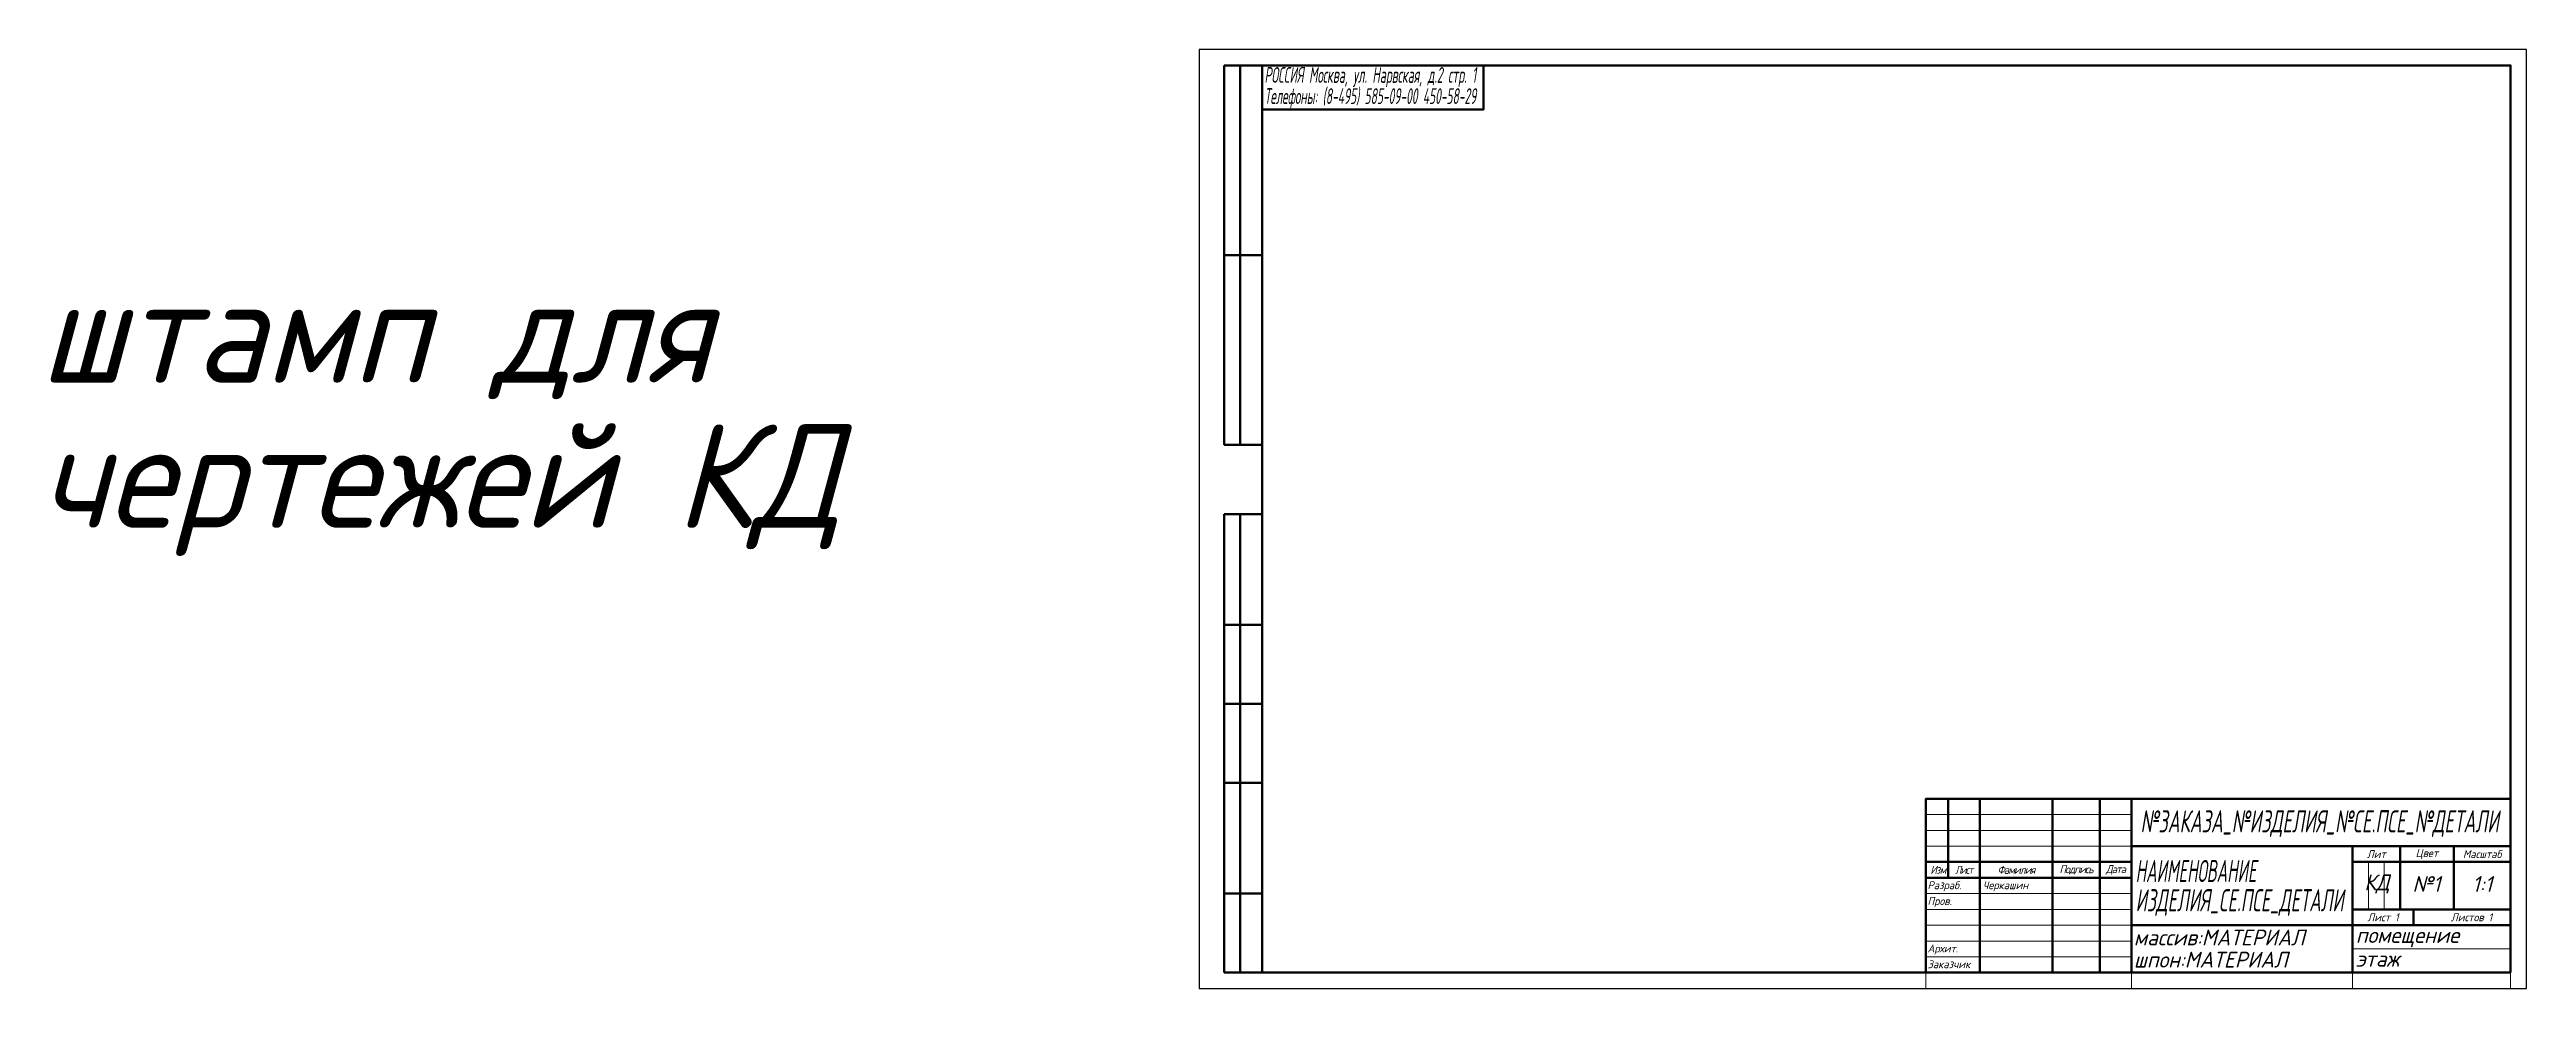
# Model space of a CAD drawing. Header units: inches. Extents: x -364 to 420, y 0 to 297.
import ezdxf
from ezdxf.enums import TextEntityAlignment as Align

# ---------------------------------------------------------------- set-up
doc = ezdxf.new("R2010")
doc.units = ezdxf.units.IN
doc.header["$LTSCALE"] = 10
doc.header["$MEASUREMENT"] = 0
doc.layers.add('слой служебный ШТАМП', color=4, linetype='Continuous')
doc.layers.add('ШТАМП', color=7, linetype='Continuous', lineweight=30)
doc.styles.add('ЕСКД', font='GOST Common Italic.ttf')

msp = doc.modelspace()

# ---------------------------------------------------------------- linework, layer by layer
at = {"layer": 'Defpoints', "lineweight": 20}
for p, q in [((370, 40), (370, 25)), ((375, 40), (375, 25))]:
    msp.add_line(p, q, dxfattribs=at)
at = {"layer": 'слой служебный ШТАМП', "lineweight": 60}
for p, q in [((8, 172), (8, 292)), ((8, 292), (20, 292)), ((13, 172), (13, 292)), ((8, 232), (20, 232)), ((8, 172), (20, 172)), ((8, 5), (8, 150)), ((20, 150), (8, 150)), ((13, 5), (13, 150)), ((20, 115), (8, 115)), ((20, 90), (8, 90)), ((20, 65), (8, 65)), ((237, 60), (237, 35)), ((247, 60), (247, 5)), ((270, 60), (270, 5)), ((285, 60), (285, 5)), ((295, 60), (295, 5)), ((230, 40), (295, 40)), ((295, 45), (415, 45)), ((365, 45), (365, 5)), ((365, 40), (415, 40)), ((380, 45), (380, 25)), ((397, 45), (397, 25)), ((230, 35), (295, 35)), ((20, 30), (8, 30)), ((365, 25), (415, 25)), ((384.23, 25), (384.23, 20)), ((295, 20), (415, 20)), ((20, 5), (8, 5))]:
    msp.add_line(p, q, dxfattribs=at)
at = {"layer": 'слой служебный ШТАМП', "lineweight": 15}
for p, q in [((230, 55), (295, 55)), ((230, 50), (295, 50)), ((230, 45), (295, 45)), ((230, 30), (295, 30)), ((230, 25), (295, 25)), ((230, 20), (295, 20)), ((230, 15), (295, 15)), ((230, 10), (295, 10))]:
    msp.add_line(p, q, dxfattribs=at)
at = {"layer": 'слой служебный ШТАМП'}
for p in [(415, 60), (230, 5)]:
    msp.add_line(p, (415, 5), dxfattribs=at)
at = {"layer": 'слой служебный ШТАМП', "lineweight": 0}
for p, q in [((230, 5), (230, 0)), ((295, 5), (295, 0)), ((365, 5), (365, 0)), ((415, 5), (415, 0))]:
    msp.add_line(p, q, dxfattribs=at)
at = {"layer": 'слой служебный ШТАМП', "lineweight": 25}
msp.add_lwpolyline([(420, 0), (420, 297), (0, 297), (0, 0)], close=True, dxfattribs=at)
at = {"layer": 'слой служебный ШТАМП', "lineweight": 60}
msp.add_lwpolyline([(415, 5), (415, 292), (20, 292), (20, 5)], close=True, dxfattribs=at)
for points in [[(20, 278), (90, 278), (90, 292)], [(230, 5), (230, 60), (415, 60)]]:
    msp.add_lwpolyline(points, dxfattribs=at)
at = {"layer": 'слой служебный ШТАМП', "lineweight": 20}
msp.add_lwpolyline([(365, 12.5), (415, 12.5)], dxfattribs=at)

# ---------------------------------------------------------------- texts
at = {"layer": 'слой служебный ШТАМП', "lineweight": -3, "style": 'ЕСКД'}
for s, width, p, p2 in [('№ЗАКАЗА_№ИЗДЕЛИЯ_№СЕ.ПСЕ_№ДЕТАЛИ', 0.579541, (297.89, 49.36), (411.26, 49.36)), ('ИЗДЕЛИЯ_СЕ.ПСЕ_ДЕТАЛИ', 0.557584, (296.33, 24.4), (362.17, 24.4))]:
    msp.add_text(s, height=7, dxfattribs=dict(at, width=width)).set_placement(p, p2, align=Align.FIT)
at = {"layer": 'слой служебный ШТАМП', "lineweight": -3, "style": 'ЕСКД', "width": 0.557584}
msp.add_text('НАИМЕНОВАНИЕ', height=7, dxfattribs=at).set_placement((296.33, 33.65))
at = {"layer": 'слой служебный ШТАМП', "style": 'ЕСКД'}
for s, p in [('Разраб. ', (230.5, 31.4)), ('Черкашин', (248, 31.4)), ('Пров. ', (230.5, 26.4)), ('Архит. ', (230.5, 11.4)), ('Заказчик ', (230.5, 6.4))]:
    msp.add_text(s, height=2.5, dxfattribs=at).set_placement(p)
at = {"layer": 'слой служебный ШТАМП', "lineweight": -3, "style": 'ЕСКД'}
for s, p in [('массив:МАТЕРИАЛ', (295.76, 13.63)), ('помещение', (366, 14.39)), ('шпон:МАТЕРИАЛ', (295.76, 6.61)), ('этаж', (366, 6.89))]:
    msp.add_text(s, height=5, dxfattribs=at).set_placement(p)
at = {"layer": 'слой служебный ШТАМП', "lineweight": -3, "attachment_point": 5, "style": 'ЕСКД'}
for s, insert, char_height, width in [('Лит', (372.5, 42.5), 2.5, 14.4), ('Цвет', (388.5, 42.5), 2.5, 16.4), ('Масштаб', (406, 42.5), 2.5, 17.4), ('{\\T0.85;Изм}', (233.75, 37.5), 2.5, 6.4), ('{\\W0.9;\\T0.85;Лист}', (242, 37.5), 2.5, 9.4), ('{\\T0.85;Фамилия}', (258.5, 37.5), 2.5, 22.4), ('{\\T0.85;Подпись}', (277.5, 37.5), 2.5, 14.4), ('{\\T0.85;Дата}', (290, 37.5), 2.5, 9.4), ('КД', (372.67, 33.04), 5, 17.4), ('№1', (388.34, 33.04), 5, 17.4), ('1:1', (406, 33.04), 5, 17.4), ('Лист 1', (374.62, 22.5), 2.5, 18.6314), ('Листов 1', (402.62, 22.5), 2.5, 30.1686)]:
    msp.add_mtext(s, dxfattribs=dict(at, insert=insert, char_height=char_height, width=width))
at = {"layer": 'ШТАМП', "lineweight": -3, "style": 'ЕСКД'}
for s, width, p, p2 in [('РОССИЯ Москва, ул. Нарвская, д.2 стр. 1', 0.538571, (20.73, 286.47), (87.73, 286.47)), ('Телефоны: (8-495) 585-09-00 450-58-29', 0.528309, (20.73, 279.77), (87.73, 279.77))]:
    msp.add_text(s, height=5, dxfattribs=dict(at, width=width)).set_placement(p, p2, align=Align.FIT)
at = {"layer": 'ШТАМП', "color": 1, "style": 'ЕСКД'}
for s, height, p in [('штамп для', 32.869, (-366.85, 191.62)), ('чертежей КД', 32.8689, (-366.85, 145.71))]:
    msp.add_text(s, height=height, dxfattribs=at).set_placement(p)

doc.saveas('drawing.dxf')
